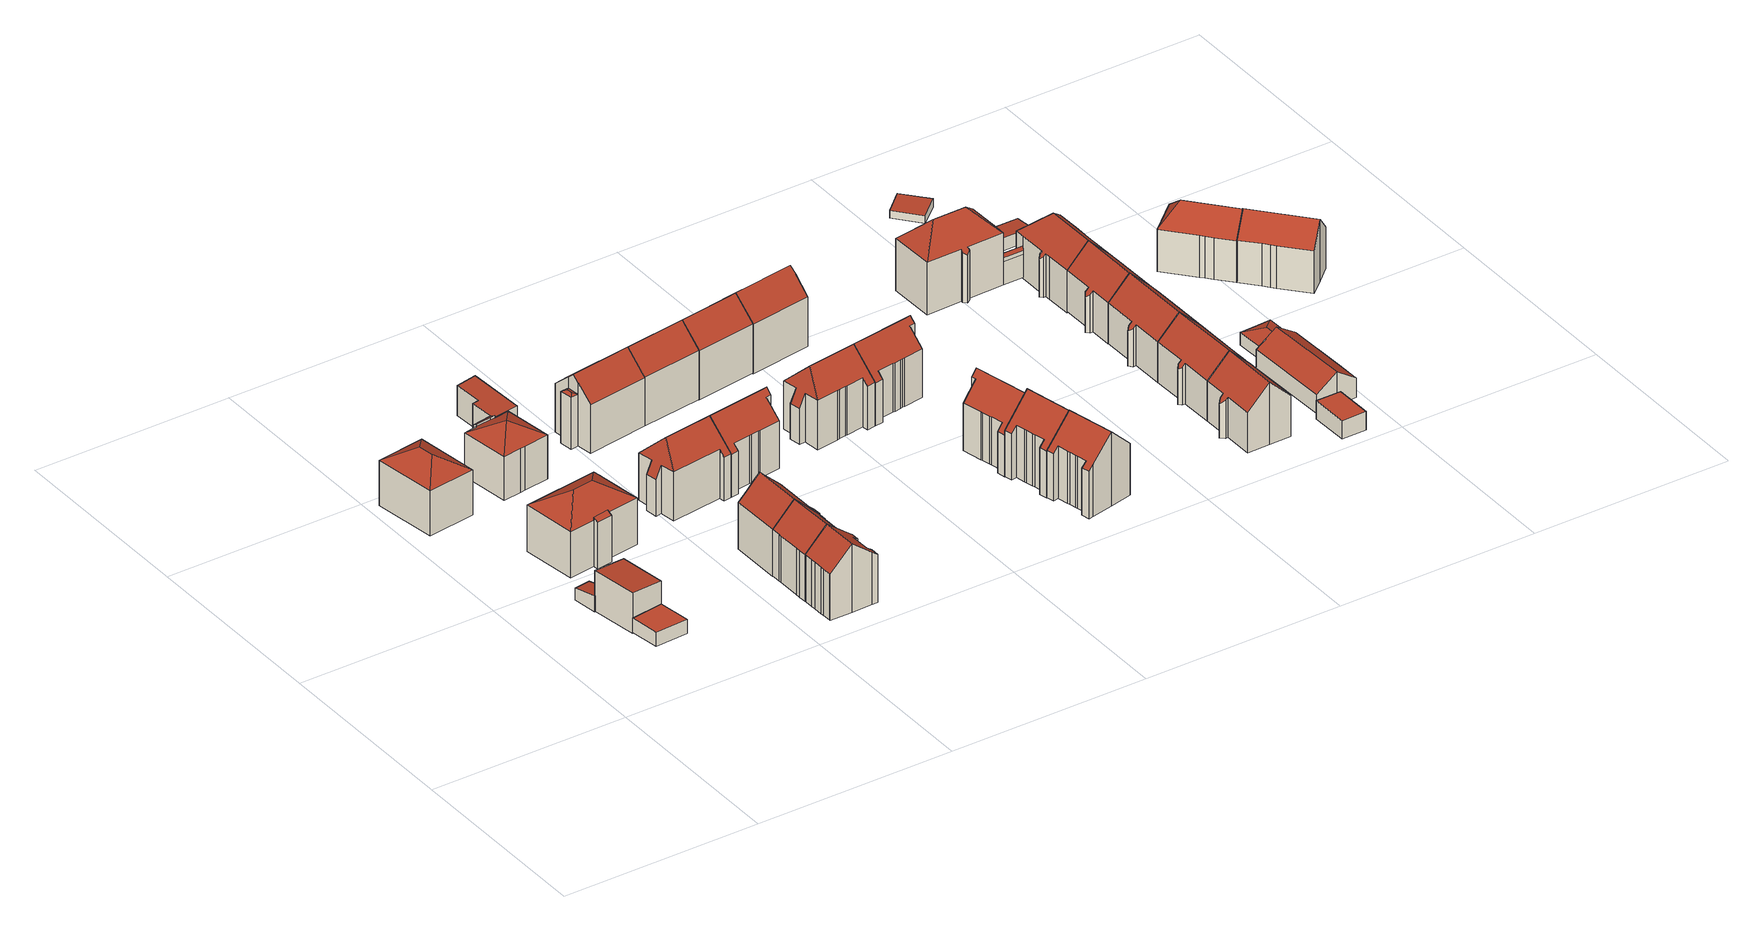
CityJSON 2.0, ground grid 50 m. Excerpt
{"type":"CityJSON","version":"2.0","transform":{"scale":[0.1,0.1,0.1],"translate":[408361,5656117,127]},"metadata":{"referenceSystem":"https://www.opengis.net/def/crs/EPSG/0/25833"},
"CityObjects":{
"building1":{"type":"Building","attributes":{"Dachtyp_tdc":"tdcPolyFlatRoof","Gemeindeschluessel":14612000,"Dachneigung":0,"QualitaetDacherkennung":67,"Geometrietyp2DReferenz":"3000","measuredHeight":3.56,"function":"31001_9998","roofType":"1000"},"geometry":[{"type":"Solid","lod":"2","boundaries":[[[[0,1,2,3]],[[1,4,5,2]],[[4,6,7,5]],[[6,0,3,7]],[[6,4,1,0]],[[3,2,5,7]]]],"semantics":{"surfaces":[{"type":"WallSurface"},{"type":"RoofSurface"},{"type":"GroundSurface"}],"values":[[0,0,0,0,1,2]]}}]},
"building2":{"type":"Building","attributes":{"Dachtyp_tdc":"tdcPolyFlatRoof","Gemeindeschluessel":14612000,"Dachneigung":9.92,"QualitaetDacherkennung":78,"Geometrietyp2DReferenz":"3000","measuredHeight":4.04,"function":"31001_9998","roofType":"2100"},"geometry":[{"type":"Solid","lod":"2","boundaries":[[[[8,9,10,11]],[[9,12,13,10]],[[12,14,15,13]],[[14,8,11,15]],[[14,12,9,8]],[[11,10,13,15]]]],"semantics":{"surfaces":[{"type":"WallSurface"},{"type":"RoofSurface"},{"type":"GroundSurface"}],"values":[[0,0,0,0,1,2]]}}]},
"building3":{"type":"Building","attributes":{"Dachtyp_tdc":"tdcPolyFlatRoof","Gemeindeschluessel":14612000,"Dachneigung":4.63,"QualitaetDacherkennung":81,"Geometrietyp2DReferenz":"3000","measuredHeight":10.3,"function":"31001_9998","roofType":"2100"},"geometry":[{"type":"Solid","lod":"2","boundaries":[[[[16,17,18,19]],[[17,20,21,18]],[[20,22,23,21]],[[22,24,25,23]],[[24,16,19,25]],[[24,22,20,17,16]],[[19,18,21,23,25]]]],"semantics":{"surfaces":[{"type":"WallSurface"},{"type":"RoofSurface"},{"type":"GroundSurface"}],"values":[[0,0,0,0,0,1,2]]}}]},
"building4":{"type":"Building","attributes":{"Dachtyp_tdc":"tdcFreeFormRoof","Gemeindeschluessel":14612000,"Dachneigung":31.01,"QualitaetDacherkennung":57,"Geometrietyp2DReferenz":"3000","measuredHeight":15.25,"function":"31001_9998","roofType":"5000"},"geometry":[{"type":"Solid","lod":"2","boundaries":[[[[26,27,28,29]],[[27,30,31,28]],[[30,32,33,31]],[[32,26,29,33]],[[34,32,30]],[[35,34,30,27]],[[35,27,26]],[[34,35,26,32]],[[29,28,31,33]]]],"semantics":{"surfaces":[{"type":"WallSurface"},{"type":"RoofSurface"},{"type":"GroundSurface"}],"values":[[0,0,0,0,1,1,1,1,2]]}}]},
"building5":{"type":"Building","attributes":{"Gemeindeschluessel":14612000,"Geometrietyp2DReferenz":"3000","function":"31001_9998","roofType":"9999"},"children":["building5-1","building5-2"]},
"building5-1":{"type":"BuildingPart","attributes":{"Dachtyp_tdc":"tdcHipRoof","Dachneigung":30.82,"QualitaetDacherkennung":87,"Geometrietyp2DReferenz":"3000","measuredHeight":15.9,"roofType":"3200"},"parents":["building5"],"geometry":[{"type":"MultiSurface","lod":"2","boundaries":[[[36,37,38,39]],[[37,40,41,38]],[[40,42,43,41]],[[42,44,45,43]],[[44,46,47,45]],[[46,48,49,47]],[[48,50,51,49]],[[50,52,53,51]],[[48,46,44,42,54]],[[40,37,55]],[[42,40,55,54]],[[37,36,52,50,48,54,55]],[[39,38,41,43,45,47,49,51,53]]],"semantics":{"surfaces":[{"type":"WallSurface"},{"type":"RoofSurface"},{"type":"GroundSurface"}],"values":[0,0,0,0,0,0,0,0,1,1,1,1,2]}}]},
"building5-2":{"type":"BuildingPart","attributes":{"Dachtyp_tdc":"tdcPolyFlatRoof","Dachneigung":28.96,"QualitaetDacherkennung":42,"Geometrietyp2DReferenz":"3000","measuredHeight":12.49,"roofType":"2100"},"parents":["building5"],"geometry":[{"type":"MultiSurface","lod":"2","boundaries":[[[56,57,58,53,52]],[[57,59,60,58]],[[59,61,39,60]],[[61,36,39]],[[61,59,57,56]],[[53,58,60,39]]],"semantics":{"surfaces":[{"type":"WallSurface"},{"type":"RoofSurface"},{"type":"GroundSurface"}],"values":[0,0,0,0,1,2]}}]},
"building6":{"type":"Building","attributes":{"Gemeindeschluessel":14612000,"Geometrietyp2DReferenz":"3000","function":"31001_9998","roofType":"9999"},"children":["building6-1","building6-2"]},
"building6-1":{"type":"BuildingPart","attributes":{"Dachtyp_tdc":"tdcTentRoof","Dachneigung":28.03,"QualitaetDacherkennung":79,"Geometrietyp2DReferenz":"3000","measuredHeight":14.53,"roofType":"3500"},"parents":["building6"],"geometry":[{"type":"MultiSurface","lod":"2","boundaries":[[[62,63,64,65]],[[63,66,67,64]],[[66,68,69,67]],[[68,70,71,69]],[[70,72,73,71]],[[72,74,75,73]],[[74,76,77,75]],[[66,63,78]],[[72,70,68,66,78]],[[74,72,78]],[[63,62,76,74,78]],[[65,64,67,69,71,73,75,77]]],"semantics":{"surfaces":[{"type":"WallSurface"},{"type":"RoofSurface"},{"type":"GroundSurface"}],"values":[0,0,0,0,0,0,0,1,1,1,1,2]}}]},
"building6-2":{"type":"BuildingPart","attributes":{"Dachtyp_tdc":"tdcPolyFlatRoof","Dachneigung":31.84,"QualitaetDacherkennung":31,"Geometrietyp2DReferenz":"3000","measuredHeight":11.85,"roofType":"2100"},"parents":["building6"],"geometry":[{"type":"MultiSurface","lod":"2","boundaries":[[[79,77,76]],[[79,80,81,77]],[[80,82,83,81]],[[82,84,62,65,83]],[[84,82,80,79]],[[77,81,83,65]]],"semantics":{"surfaces":[{"type":"WallSurface"},{"type":"RoofSurface"},{"type":"GroundSurface"}],"values":[0,0,0,0,1,2]}}]},
"building7":{"type":"Building","attributes":{"Dachtyp_tdc":"tdcGableRoof","Gemeindeschluessel":14612000,"Dachneigung":44.47,"QualitaetDacherkennung":82,"Geometrietyp2DReferenz":"3000","measuredHeight":17.38,"function":"31001_9998","roofType":"3100"},"geometry":[{"type":"Solid","lod":"2","boundaries":[[[[85,86,87,88]],[[86,89,90,87]],[[89,91,92,90]],[[91,93,94,92]],[[93,95,96,94]],[[95,97,98,96]],[[97,99,100,98]],[[99,101,102,100]],[[101,103,104,102]],[[103,105,106,104]],[[105,107,108,106]],[[107,109,110,108]],[[109,111,112,110]],[[111,113,114,112]],[[113,115,116,114]],[[115,117,118,116]],[[117,119,120,118]],[[119,85,88,120]],[[115,113,111,109,107,105,103,101,99,97]],[[97,95,93,91,89,86,85,119,117,115]],[[88,87,90,92,94,96,98,100,102,104,106,108,110,112,114,116,118,120]]]],"semantics":{"surfaces":[{"type":"WallSurface"},{"type":"RoofSurface"},{"type":"GroundSurface"}],"values":[[0,0,0,0,0,0,0,0,0,0,0,0,0,0,0,0,0,0,1,1,2]]}}]},
"building8":{"type":"Building","attributes":{"Dachtyp_tdc":"tdcGableRoof","Gemeindeschluessel":14612000,"Dachneigung":44.79,"QualitaetDacherkennung":72,"Geometrietyp2DReferenz":"3000","measuredHeight":17.43,"function":"31001_9998","roofType":"3100"},"geometry":[{"type":"Solid","lod":"2","boundaries":[[[[121,122,123,124]],[[122,125,126,123]],[[125,127,128,126]],[[127,129,130,128]],[[129,131,132,130]],[[131,133,134,132]],[[133,135,136,134]],[[135,137,138,136]],[[137,139,140,138]],[[139,141,142,140]],[[141,143,144,142]],[[143,145,146,144]],[[145,115,147,146]],[[115,148,149,147]],[[148,150,151,149]],[[150,121,124,151]],[[115,145,143,141,139,137,135,133,131,129]],[[129,127,125,122,121,150,148,115]],[[124,123,126,128,130,132,134,136,138,140,142,144,146,147,149,151]]]],"semantics":{"surfaces":[{"type":"WallSurface"},{"type":"RoofSurface"},{"type":"GroundSurface"}],"values":[[0,0,0,0,0,0,0,0,0,0,0,0,0,0,0,0,1,1,2]]}}]},
"building9":{"type":"Building","attributes":{"Dachtyp_tdc":"tdcPolyFlatRoof","Gemeindeschluessel":14612000,"Dachneigung":3.29,"QualitaetDacherkennung":79,"Geometrietyp2DReferenz":"3000","measuredHeight":7.89,"function":"31001_9998","roofType":"2100"},"geometry":[{"type":"Solid","lod":"2","boundaries":[[[[152,153,154,155]],[[153,156,157,154]],[[156,158,159,157]],[[158,160,161,159]],[[160,162,163,161]],[[162,152,155,163]],[[162,160,158,156,153,152]],[[155,154,157,159,161,163]]]],"semantics":{"surfaces":[{"type":"WallSurface"},{"type":"RoofSurface"},{"type":"GroundSurface"}],"values":[[0,0,0,0,0,0,1,2]]}}]},
"building10":{"type":"Building","attributes":{"Dachtyp_tdc":"tdcGableRoof","Gemeindeschluessel":14612000,"Dachneigung":44.78,"QualitaetDacherkennung":73,"Geometrietyp2DReferenz":"3000","measuredHeight":17.5,"function":"31001_9998","roofType":"3100"},"geometry":[{"type":"Solid","lod":"2","boundaries":[[[[164,165,166,167]],[[165,168,169,166]],[[168,170,171,169]],[[170,172,173,171]],[[172,174,175,173]],[[174,176,177,175]],[[176,178,179,177]],[[178,180,181,179]],[[180,182,183,181]],[[182,127,184,183]],[[127,185,186,184]],[[185,164,167,186]],[[182,180,178,176,174,172,170,168]],[[168,165,164,185,127,182]],[[167,166,169,171,173,175,177,179,181,183,184,186]]]],"semantics":{"surfaces":[{"type":"WallSurface"},{"type":"RoofSurface"},{"type":"GroundSurface"}],"values":[[0,0,0,0,0,0,0,0,0,0,0,0,1,1,2]]}}]},
"building11":{"type":"Building","attributes":{"Dachtyp_tdc":"tdcHipAndGableRoof","Gemeindeschluessel":14612000,"Dachneigung":44.3,"QualitaetDacherkennung":61,"Geometrietyp2DReferenz":"3000","measuredHeight":17.48,"function":"31001_9998","roofType":"5000"},"geometry":[{"type":"Solid","lod":"2","boundaries":[[[[187,188,189,190]],[[188,191,192,189]],[[191,193,194,192]],[[193,195,196,194]],[[195,197,198,196]],[[197,199,200,198]],[[199,201,202,200]],[[201,203,204,202]],[[203,205,206,204]],[[205,207,208,206]],[[207,209,210,208]],[[209,187,190,210]],[[205,203,201,199,197,195,211]],[[195,193,191,188,187,209,211]],[[209,207,205,211]],[[190,189,192,194,196,198,200,202,204,206,208,210]]]],"semantics":{"surfaces":[{"type":"WallSurface"},{"type":"RoofSurface"},{"type":"GroundSurface"}],"values":[[0,0,0,0,0,0,0,0,0,0,0,0,1,1,1,2]]}}]},
"building12":{"type":"Building","attributes":{"Gemeindeschluessel":14612000,"Geometrietyp2DReferenz":"3000","function":"31001_9998","roofType":"9999"},"children":["building12-1","building12-2"]},
"building12-1":{"type":"BuildingPart","attributes":{"Dachtyp_tdc":"tdcGableRoof","Dachneigung":42.18,"QualitaetDacherkennung":59,"Geometrietyp2DReferenz":"3000","measuredHeight":17.57,"roofType":"3100"},"parents":["building12"],"geometry":[{"type":"MultiSurface","lod":"2","boundaries":[[[212,213,214,215]],[[213,216,217,214]],[[216,218,219,217]],[[218,220,221,219]],[[220,222,223,221]],[[222,224,225,223]],[[224,226,227,225]],[[226,228,229,227]],[[228,230,231,229]],[[230,232,233,231]],[[232,234,235,233]],[[234,236,237,235]],[[236,238,237]],[[239,240,241]],[[239,212,215,240]],[[242,236,234,232,230]],[[230,228,226,224,222,220,218,216,213,212,239,242]],[[215,214,217,219,221,223,225,227,229,231,233,235,237,243,240]]],"semantics":{"surfaces":[{"type":"WallSurface"},{"type":"RoofSurface"},{"type":"GroundSurface"}],"values":[0,0,0,0,0,0,0,0,0,0,0,0,0,0,0,1,1,2]}}]},
"building12-2":{"type":"BuildingPart","attributes":{"Dachtyp_tdc":"tdcFreeFormRoof","Dachneigung":25.71,"QualitaetDacherkennung":13,"Geometrietyp2DReferenz":"3000","measuredHeight":13.63,"roofType":"5000"},"parents":["building12"],"geometry":[{"type":"MultiSurface","lod":"2","boundaries":[[[238,244,245,237]],[[244,246,247,245]],[[246,241,240,247]],[[248,241,246]],[[249,248,246,244]],[[249,244,238]],[[248,249,238,250,241]],[[245,247,240,243,237]]],"semantics":{"surfaces":[{"type":"WallSurface"},{"type":"RoofSurface"},{"type":"GroundSurface"}],"values":[0,0,0,1,1,1,1,2]}}]},
"building13":{"type":"Building","attributes":{"Dachtyp_tdc":"tdcGableRoof","Gemeindeschluessel":14612000,"Dachneigung":43.95,"QualitaetDacherkennung":57,"Geometrietyp2DReferenz":"3000","measuredHeight":17.52,"function":"31001_9998","roofType":"3100"},"geometry":[{"type":"Solid","lod":"2","boundaries":[[[[251,252,253,254]],[[252,255,256,253]],[[255,257,258,256]],[[257,259,260,258]],[[259,261,262,260]],[[261,263,264,262]],[[263,265,189,264]],[[265,266,190,189]],[[266,209,210,190]],[[209,267,208,210]],[[267,268,269,208]],[[268,270,271,269]],[[270,272,273,271]],[[272,274,275,273]],[[274,276,277,275]],[[276,278,279,277]],[[278,251,254,279]],[[274,272,270,268,267,209]],[[209,266,265,263,261,259,257,255,252,251,278,276,274]],[[254,253,256,258,260,262,264,189,190,210,208,269,271,273,275,277,279]]]],"semantics":{"surfaces":[{"type":"WallSurface"},{"type":"RoofSurface"},{"type":"GroundSurface"}],"values":[[0,0,0,0,0,0,0,0,0,0,0,0,0,0,0,0,0,1,1,2]]}}]},
"building14":{"type":"Building","attributes":{"Dachtyp_tdc":"tdcGableRoof","Gemeindeschluessel":14612000,"Dachneigung":42.68,"QualitaetDacherkennung":64,"Geometrietyp2DReferenz":"3000","measuredHeight":17.63,"function":"31001_9998","roofType":"3100"},"geometry":[{"type":"Solid","lod":"2","boundaries":[[[[280,281,282,283]],[[281,284,285,282]],[[284,286,287,285]],[[286,288,289,287]],[[288,290,291,289]],[[290,292,293,291]],[[292,294,295,293]],[[294,296,297,295]],[[296,298,299,297]],[[298,300,301,299]],[[300,302,303,301]],[[302,304,305,303]],[[304,306,307,305]],[[306,308,309,307]],[[308,310,233,309]],[[310,230,231,233]],[[230,311,229,231]],[[311,226,227,229]],[[226,280,283,227]],[[230,310,308,306]],[[306,304,302,300,298,296,294,292,290,288,286,284,281,280,226,311,230]],[[283,282,285,287,289,291,293,295,297,299,301,303,305,307,309,233,231,229,227]]]],"semantics":{"surfaces":[{"type":"WallSurface"},{"type":"RoofSurface"},{"type":"GroundSurface"}],"values":[[0,0,0,0,0,0,0,0,0,0,0,0,0,0,0,0,0,0,0,1,1,2]]}}]},
"building15":{"type":"Building","attributes":{"Dachtyp_tdc":"tdcGableRoof","Gemeindeschluessel":14612000,"Dachneigung":42.72,"QualitaetDacherkennung":63,"Geometrietyp2DReferenz":"3000","measuredHeight":17.78,"function":"31001_9998","roofType":"3100"},"geometry":[{"type":"Solid","lod":"2","boundaries":[[[[312,313,314,315]],[[313,316,317,314]],[[316,318,319,317]],[[318,320,321,319]],[[320,322,323,321]],[[322,324,325,323]],[[324,326,327,325]],[[326,328,329,327]],[[328,330,331,329]],[[330,332,333,331]],[[332,334,335,333]],[[334,336,337,335]],[[336,338,339,337]],[[338,340,341,339]],[[340,342,343,341]],[[342,344,345,343]],[[344,306,346,345]],[[306,304,347,346]],[[304,348,349,347]],[[348,312,315,349]],[[306,344,342,340]],[[340,338,336,334,332,330,328,326,324,322,320,318,316,313,312,348,304,306]],[[315,314,317,319,321,323,325,327,329,331,333,335,337,339,341,343,345,346,347,349]]]],"semantics":{"surfaces":[{"type":"WallSurface"},{"type":"RoofSurface"},{"type":"GroundSurface"}],"values":[[0,0,0,0,0,0,0,0,0,0,0,0,0,0,0,0,0,0,0,0,1,1,2]]}}]},
"building16":{"type":"Building","attributes":{"Dachtyp_tdc":"tdcHipAndGableRoof","Gemeindeschluessel":14612000,"Dachneigung":44.08,"QualitaetDacherkennung":52,"Geometrietyp2DReferenz":"3000","measuredHeight":17.57,"function":"31001_9998","roofType":"5000"},"geometry":[{"type":"Solid","lod":"2","boundaries":[[[[350,351,352,353]],[[351,354,355,352]],[[354,356,357,355]],[[356,358,359,357]],[[358,360,361,359]],[[360,362,363,361]],[[362,364,365,363]],[[364,366,367,365]],[[366,368,369,367]],[[368,370,371,369]],[[370,372,373,371]],[[372,374,375,373]],[[374,376,377,375]],[[376,378,379,377]],[[378,380,381,379]],[[380,350,353,381]],[[376,374,372,370,368,366,382]],[[366,364,362,360,358,356,354,351,350,380,382]],[[380,378,376,382]],[[353,352,355,357,359,361,363,365,367,369,371,373,375,377,379,381]]]],"semantics":{"surfaces":[{"type":"WallSurface"},{"type":"RoofSurface"},{"type":"GroundSurface"}],"values":[[0,0,0,0,0,0,0,0,0,0,0,0,0,0,0,0,1,1,1,2]]}}]},
"building17":{"type":"Building","attributes":{"Dachtyp_tdc":"tdcGableRoof","Gemeindeschluessel":14612000,"Dachneigung":44.27,"QualitaetDacherkennung":77,"Geometrietyp2DReferenz":"3000","measuredHeight":18.79,"function":"31001_9998","roofType":"3100"},"geometry":[{"type":"Solid","lod":"2","boundaries":[[[[383,384,385,386]],[[384,387,388,385]],[[387,389,390,388]],[[389,391,392,390]],[[391,393,394,392]],[[393,395,396,394]],[[395,397,398,396]],[[397,399,400,398]],[[399,401,402,400]],[[401,403,404,402]],[[403,405,406,404]],[[405,407,408,406]],[[407,409,410,408]],[[409,411,412,410]],[[411,413,414,412]],[[413,415,416,414]],[[415,417,418,416]],[[417,419,420,418]],[[419,421,422,420]],[[421,423,424,422]],[[423,425,426,424]],[[425,427,428,426]],[[427,383,386,428]],[[423,421,419,417,415,413,411,409,407,405,403]],[[403,401,399,397,395,393,391,389,387,384,383,427,425,423]],[[386,385,388,390,392,394,396,398,400,402,404,406,408,410,412,414,416,418,420,422,424,426,428]]]],"semantics":{"surfaces":[{"type":"WallSurface"},{"type":"RoofSurface"},{"type":"GroundSurface"}],"values":[[0,0,0,0,0,0,0,0,0,0,0,0,0,0,0,0,0,0,0,0,0,0,0,1,1,2]]}}]},
"building18":{"type":"Building","attributes":{"Gemeindeschluessel":14612000,"Dachtyp_tdc":"tdcGableRoof","Dachneigung":45.55,"QualitaetDacherkennung":72,"Geometrietyp2DReferenz":"3000","measuredHeight":18.92,"function":"31001_9998","roofType":"3100"},"geometry":[{"type":"Solid","lod":"2","boundaries":[[[[429,430,431,432]],[[430,433,434,431]],[[433,435,436,434]],[[435,437,438,436]],[[437,439,440,438]],[[439,441,442,440]],[[441,443,444,442]],[[443,445,446,444]],[[445,447,448,446]],[[447,449,450,448]],[[449,451,452,450]],[[451,453,454,452]],[[453,455,456,454]],[[455,457,458,456]],[[457,459,460,458]],[[459,461,462,460]],[[461,463,464,462]],[[463,465,466,464]],[[465,467,468,466]],[[467,469,470,468]],[[469,429,432,470]],[[465,463,461,459,457,455,453,451,449]],[[449,447,445,443,441,439,437,435,433,430,429,469,467,465]],[[432,431,434,436,438,440,442,444,446,448,450,452,454,456,458,460,462,464,466,468,470]]]],"semantics":{"surfaces":[{"type":"WallSurface"},{"type":"RoofSurface"},{"type":"GroundSurface"}],"values":[[0,0,0,0,0,0,0,0,0,0,0,0,0,0,0,0,0,0,0,0,0,1,1,2]]}}]},
"building19":{"type":"Building","attributes":{"Dachtyp_tdc":"tdcGableRoof","Gemeindeschluessel":14612000,"Dachneigung":44.2,"QualitaetDacherkennung":56,"Geometrietyp2DReferenz":"3000","measuredHeight":17.62,"function":"31001_9998","roofType":"3100"},"geometry":[{"type":"Solid","lod":"2","boundaries":[[[[471,472,473,474]],[[472,475,476,473]],[[475,477,478,476]],[[477,479,480,478]],[[479,481,482,480]],[[481,483,484,482]],[[483,485,486,484]],[[485,487,352,486]],[[487,488,353,352]],[[488,489,490,353]],[[489,378,379,490]],[[378,491,492,379]],[[491,493,494,492]],[[493,495,496,494]],[[495,497,498,496]],[[497,499,500,498]],[[499,501,502,500]],[[501,471,474,502]],[[497,495,493,491,378,489]],[[489,488,487,485,483,481,479,477,475,472,471,501,499,497]],[[474,473,476,478,480,482,484,486,352,353,490,379,492,494,496,498,500,502]]]],"semantics":{"surfaces":[{"type":"WallSurface"},{"type":"RoofSurface"},{"type":"GroundSurface"}],"values":[[0,0,0,0,0,0,0,0,0,0,0,0,0,0,0,0,0,0,1,1,2]]}}]},
"building20":{"type":"Building","attributes":{"Dachtyp_tdc":"tdcGableRoof","Gemeindeschluessel":14612000,"Dachneigung":47.56,"QualitaetDacherkennung":65,"Geometrietyp2DReferenz":"3000","measuredHeight":18.05,"function":"31001_9998","roofType":"3100"},"geometry":[{"type":"Solid","lod":"2","boundaries":[[[[503,504,505,506]],[[504,507,508,505]],[[507,509,510,508]],[[509,511,512,510]],[[511,513,514,512]],[[513,515,516,514]],[[515,517,518,516]],[[517,519,520,518]],[[519,521,522,520]],[[521,523,524,522]],[[523,525,526,524]],[[525,527,528,526]],[[527,529,530,528]],[[529,531,532,530]],[[531,533,534,532]],[[533,535,536,534]],[[535,537,538,536]],[[537,539,540,538]],[[539,541,542,540]],[[541,503,506,542]],[[537,535,533,531,529,527,525,523,521]],[[521,519,517,515,513,511,509,507,504,503,541,539,537]],[[506,505,508,510,512,514,516,518,520,522,524,526,528,530,532,534,536,538,540,542]]]],"semantics":{"surfaces":[{"type":"WallSurface"},{"type":"RoofSurface"},{"type":"GroundSurface"}],"values":[[0,0,0,0,0,0,0,0,0,0,0,0,0,0,0,0,0,0,0,0,1,1,2]]}}]},
"building21":{"type":"Building","attributes":{"Gemeindeschluessel":14612000,"Geometrietyp2DReferenz":"3000","function":"31001_9998","roofType":"9999"},"children":["building21-1","building21-2"]},
"building21-1":{"type":"BuildingPart","attributes":{"Dachtyp_tdc":"tdcGableRoof","Dachneigung":41.73,"QualitaetDacherkennung":60,"Geometrietyp2DReferenz":"3000","measuredHeight":17.96,"roofType":"3100"},"parents":["building21"],"geometry":[{"type":"MultiSurface","lod":"2","boundaries":[[[543,544,545,546]],[[544,547,548,545]],[[549,550,551,552]],[[550,553,554,551]],[[553,555,556,554]],[[555,557,558,556]],[[557,559,560,558]],[[559,561,562,560]],[[561,563,564,562]],[[563,565,566,564]],[[565,567,566]],[[568,569,570]],[[547,549,552,548]],[[568,571,572,569]],[[571,573,574,572]],[[573,340,575,574]],[[340,576,577,575]],[[576,578,579,577]],[[578,543,546,579]],[[340,573,571,568,580]],[[580,565,563,561,559,557,555,553,550,549,547,544,543,578,576,340]],[[546,545,548,552,551,554,556,558,560,562,564,566,581,569,572,574,575,577,579]]],"semantics":{"surfaces":[{"type":"WallSurface"},{"type":"RoofSurface"},{"type":"GroundSurface"}],"values":[0,0,0,0,0,0,0,0,0,0,0,0,0,0,0,0,0,0,0,1,1,2]}}]},
"building21-2":{"type":"BuildingPart","attributes":{"Dachtyp_tdc":"tdcPolyFlatRoof","Dachneigung":57.5,"QualitaetDacherkennung":22,"Geometrietyp2DReferenz":"3000","measuredHeight":14.22,"roofType":"2100"},"parents":["building21"],"geometry":[{"type":"MultiSurface","lod":"2","boundaries":[[[582,570,569,583]],[[567,584,585,566]],[[584,582,583,585]],[[584,567,586,570,582]],[[583,569,581,566,585]]],"semantics":{"surfaces":[{"type":"WallSurface"},{"type":"RoofSurface"},{"type":"GroundSurface"}],"values":[0,0,0,1,2]}}]},
"building22":{"type":"Building","attributes":{"Dachtyp_tdc":"tdcGableRoof","Gemeindeschluessel":14612000,"Dachneigung":44.66,"QualitaetDacherkennung":95,"Geometrietyp2DReferenz":"3000","measuredHeight":15.82,"function":"31001_9998","roofType":"3100"},"geometry":[{"type":"Solid","lod":"2","boundaries":[[[[587,588,589,590]],[[588,591,592,589]],[[591,593,594,592]],[[593,595,596,594]],[[595,597,598,596]],[[597,599,600,598]],[[599,601,602,600]],[[601,603,604,602]],[[603,605,606,604]],[[605,607,608,606]],[[607,609,610,608]],[[609,611,612,610]],[[611,613,614,612]],[[613,587,590,614]],[[609,607,605,603,601,599,597]],[[597,595,593,591,588,587,613,611,609]],[[590,589,592,594,596,598,600,602,604,606,608,610,612,614]]]],"semantics":{"surfaces":[{"type":"WallSurface"},{"type":"RoofSurface"},{"type":"GroundSurface"}],"values":[[0,0,0,0,0,0,0,0,0,0,0,0,0,0,1,1,2]]}}]},
"building23":{"type":"Building","attributes":{"Dachtyp_tdc":"tdcGableRoof","Gemeindeschluessel":14612000,"Dachneigung":44.46,"QualitaetDacherkennung":97,"Geometrietyp2DReferenz":"3000","measuredHeight":15.84,"function":"31001_9998","roofType":"3100"},"geometry":[{"type":"Solid","lod":"2","boundaries":[[[[615,616,617,618]],[[616,619,620,617]],[[619,621,622,620]],[[621,623,624,622]],[[623,625,626,624]],[[625,627,628,626]],[[627,629,630,628]],[[629,631,632,630]],[[631,633,634,632]],[[633,635,600,634]],[[635,597,598,600]],[[597,636,596,598]],[[636,637,638,596]],[[637,615,618,638]],[[597,635,633,631,629,627,625]],[[625,623,621,619,616,615,637,636,597]],[[618,617,620,622,624,626,628,630,632,634,600,598,596,638]]]],"semantics":{"surfaces":[{"type":"WallSurface"},{"type":"RoofSurface"},{"type":"GroundSurface"}],"values":[[0,0,0,0,0,0,0,0,0,0,0,0,0,0,1,1,2]]}}]},
"building24":{"type":"Building","attributes":{"Gemeindeschluessel":14612000,"Geometrietyp2DReferenz":"3000","function":"31001_9998","roofType":"9999"},"children":["building24-1","building24-2"]},
"building24-1":{"type":"BuildingPart","attributes":{"Dachtyp_tdc":"tdcHipRoof","Dachneigung":44.94,"QualitaetDacherkennung":80,"Geometrietyp2DReferenz":"3000","measuredHeight":19.05,"roofType":"3200"},"parents":["building24"],"geometry":[{"type":"MultiSurface","lod":"2","boundaries":[[[639,640,641,642]],[[640,643,644,641]],[[643,645,646,644]],[[645,647,648,646]],[[647,649,650,648]],[[649,651,652,650]],[[651,653,654,652]],[[653,655,656,654]],[[655,657,658,656]],[[657,659,660,661,658]],[[662,663,664,665]],[[662,666,667,663]],[[666,639,642,667]],[[662,659,657,668]],[[649,647,669]],[[657,655,653,651,649,669,668]],[[647,645,643,640,639,666,662,668,669]],[[642,641,644,646,648,650,652,654,656,658,661,663,667]]],"semantics":{"surfaces":[{"type":"WallSurface"},{"type":"RoofSurface"},{"type":"GroundSurface"}],"values":[0,0,0,0,0,0,0,0,0,0,0,0,0,1,1,1,1,2]}}]},
"building24-2":{"type":"BuildingPart","attributes":{"Dachtyp_tdc":"tdcGableRoof","Dachneigung":41.65,"QualitaetDacherkennung":18,"Geometrietyp2DReferenz":"3000","measuredHeight":7.88,"roofType":"3100"},"parents":["building24"],"geometry":[{"type":"MultiSurface","lod":"2","boundaries":[[[670,671,672,673]],[[671,664,663,672]],[[660,670,673,661]],[[670,660,674,675]],[[665,676,675,674]],[[671,676,665,664]],[[670,675,676,671]],[[673,672,663,661]]],"semantics":{"surfaces":[{"type":"WallSurface"},{"type":"RoofSurface"},{"type":"GroundSurface"}],"values":[0,0,0,1,1,0,0,2]}}]},
"building25":{"type":"Building","attributes":{"Dachtyp_tdc":"tdcGableRoof","Gemeindeschluessel":14612000,"Dachneigung":44.74,"QualitaetDacherkennung":97,"Geometrietyp2DReferenz":"3000","measuredHeight":15.96,"function":"31001_9998","roofType":"3100"},"geometry":[{"type":"Solid","lod":"2","boundaries":[[[[677,678,679,680]],[[678,681,682,679]],[[681,683,684,682]],[[683,685,686,684]],[[685,687,688,686]],[[687,689,690,688]],[[689,691,692,690]],[[691,693,694,692]],[[693,695,696,694]],[[695,627,697,696]],[[627,625,698,697]],[[625,623,699,698]],[[623,700,701,699]],[[700,677,680,701]],[[625,627,695,693,691,689,687]],[[687,685,683,681,678,677,700,623,625]],[[680,679,682,684,686,688,690,692,694,696,697,698,699,701]]]],"semantics":{"surfaces":[{"type":"WallSurface"},{"type":"RoofSurface"},{"type":"GroundSurface"}],"values":[[0,0,0,0,0,0,0,0,0,0,0,0,0,0,1,1,2]]}}]},
"building26":{"type":"Building","attributes":{"Dachtyp_tdc":"tdcGableRoof","Gemeindeschluessel":14612000,"Dachneigung":44.82,"QualitaetDacherkennung":96,"Geometrietyp2DReferenz":"3000","measuredHeight":16.06,"function":"31001_9998","roofType":"3100"},"geometry":[{"type":"Solid","lod":"2","boundaries":[[[[702,703,704,705]],[[703,706,707,704]],[[706,685,708,707]],[[685,709,710,708]],[[709,711,712,710]],[[711,713,714,712]],[[713,715,716,714]],[[715,717,718,716]],[[717,719,720,718]],[[719,721,722,720]],[[721,723,724,722]],[[723,725,726,724]],[[725,702,705,726]],[[721,719,717,715,713,711,709,685,706]],[[706,703,702,725,723,721]],[[705,704,707,708,710,712,714,716,718,720,722,724,726]]]],"semantics":{"surfaces":[{"type":"WallSurface"},{"type":"RoofSurface"},{"type":"GroundSurface"}],"values":[[0,0,0,0,0,0,0,0,0,0,0,0,0,1,1,2]]}}]},
"building27":{"type":"Building","attributes":{"Dachtyp_tdc":"tdcPolyFlatRoof","Gemeindeschluessel":14612000,"Dachneigung":0,"QualitaetDacherkennung":89,"Geometrietyp2DReferenz":"3000","measuredHeight":4.71,"function":"31001_9998","roofType":"1000"},"geometry":[{"type":"Solid","lod":"2","boundaries":[[[[727,728,729,730]],[[728,731,732,729]],[[731,733,734,732]],[[733,727,730,734]],[[733,731,728,727]],[[730,729,732,734]]]],"semantics":{"surfaces":[{"type":"WallSurface"},{"type":"RoofSurface"},{"type":"GroundSurface"}],"values":[[0,0,0,0,1,2]]}}]},
"building28":{"type":"Building","attributes":{"Dachtyp_tdc":"tdcHipAndGableRoof","Gemeindeschluessel":14612000,"Dachneigung":44.64,"QualitaetDacherkennung":91,"Geometrietyp2DReferenz":"3000","measuredHeight":16.37,"function":"31001_9998","roofType":"5000"},"geometry":[{"type":"Solid","lod":"2","boundaries":[[[[735,736,737,738]],[[736,739,740,737]],[[739,723,741,740]],[[723,721,742,741]],[[721,719,743,742]],[[719,744,745,743]],[[744,746,747,745]],[[746,748,749,747]],[[748,750,751,749]],[[750,752,753,751]],[[752,754,755,753]],[[754,756,757,755]],[[756,758,759,757]],[[758,760,761,759]],[[760,762,763,761]],[[762,764,765,763]],[[764,735,738,765]],[[760,758,766]],[[758,756,754,752,750,748,746,744,719,721,766]],[[721,723,739,736,735,764,762,760,766]],[[738,737,740,741,742,743,745,747,749,751,753,755,757,759,761,763,765]]]],"semantics":{"surfaces":[{"type":"WallSurface"},{"type":"RoofSurface"},{"type":"GroundSurface"}],"values":[[0,0,0,0,0,0,0,0,0,0,0,0,0,0,0,0,0,1,1,1,2]]}}]},
"building29":{"type":"Building","attributes":{"Dachtyp_tdc":"tdcPolyFlatRoof","Gemeindeschluessel":14612000,"Dachneigung":2.83,"QualitaetDacherkennung":82,"Geometrietyp2DReferenz":"3000","measuredHeight":2.29,"function":"31001_9998","roofType":"2100"},"geometry":[{"type":"Solid","lod":"2","boundaries":[[[[767,768,769,770]],[[768,771,772,769]],[[771,773,774,772]],[[773,767,770,774]],[[773,771,768,767]],[[770,769,772,774]]]],"semantics":{"surfaces":[{"type":"WallSurface"},{"type":"RoofSurface"},{"type":"GroundSurface"}],"values":[[0,0,0,0,1,2]]}}]},
"building30":{"type":"Building","attributes":{"Gemeindeschluessel":14612000,"Geometrietyp2DReferenz":"3000","function":"31001_9998","roofType":"9999"},"children":["building30-1","building30-2"]},
"building30-1":{"type":"BuildingPart","attributes":{"Dachtyp_tdc":"tdcGableRoof","Dachneigung":34.6,"QualitaetDacherkennung":89,"Geometrietyp2DReferenz":"3000","measuredHeight":8.48,"roofType":"3100"},"parents":["building30"],"geometry":[{"type":"MultiSurface","lod":"2","boundaries":[[[775,776,777,778]],[[776,779,780,777]],[[779,781,782,780]],[[781,783,784,782]],[[783,785,786,787,784]],[[788,789,790,791,792,793]],[[789,775,778,790]],[[794,785,783,781,779]],[[779,776,775,789,788,794]],[[778,777,780,782,784,787,795,791,790]]],"semantics":{"surfaces":[{"type":"WallSurface"},{"type":"RoofSurface"},{"type":"GroundSurface"}],"values":[0,0,0,0,0,0,0,1,1,2]}}]},
"building30-2":{"type":"BuildingPart","attributes":{"Dachtyp_tdc":"tdcHipAndGableRoof","Dachneigung":21.37,"QualitaetDacherkennung":84,"Geometrietyp2DReferenz":"3000","measuredHeight":4.87,"roofType":"5000"},"parents":["building30"],"geometry":[{"type":"MultiSurface","lod":"2","boundaries":[[[786,796,797,787]],[[796,798,799,797]],[[798,792,791,799]],[[800,796,801]],[[786,802,803,801,796]],[[800,801,803,793]],[[798,800,793,792]],[[796,800,798]],[[787,797,799,791,795]]],"semantics":{"surfaces":[{"type":"WallSurface"},{"type":"RoofSurface"},{"type":"GroundSurface"}],"values":[0,0,0,1,1,1,0,0,2]}}]},
"building31":{"type":"Building","attributes":{"Dachtyp_tdc":"tdcPolyFlatRoof","Gemeindeschluessel":14612000,"Dachneigung":5.58,"QualitaetDacherkennung":96,"Geometrietyp2DReferenz":"3000","measuredHeight":3.29,"function":"31001_9998","roofType":"2100"},"geometry":[{"type":"Solid","lod":"2","boundaries":[[[[804,805,806,807]],[[805,808,809,806]],[[808,810,811,809]],[[810,804,807,811]],[[810,808,805,804]],[[807,806,809,811]]]],"semantics":{"surfaces":[{"type":"WallSurface"},{"type":"RoofSurface"},{"type":"GroundSurface"}],"values":[[0,0,0,0,1,2]]}}]},
"building32":{"type":"Building","attributes":{"Dachtyp_tdc":"tdcHipAndGableRoof","Gemeindeschluessel":14612000,"Dachneigung":44.84,"QualitaetDacherkennung":71,"Geometrietyp2DReferenz":"3000","measuredHeight":15.64,"function":"31001_9998","roofType":"5000"},"geometry":[{"type":"Solid","lod":"2","boundaries":[[[[812,813,814,815]],[[813,816,817,814]],[[816,818,819,817]],[[818,820,821,819]],[[820,822,823,821]],[[822,824,825,823]],[[824,826,827,825]],[[826,828,829,827]],[[828,830,831,829]],[[830,832,833,831]],[[832,834,835,833]],[[834,812,815,835]],[[830,828,836]],[[828,826,824,822,820,818,836]],[[818,816,813,812,834,832,830,836]],[[815,814,817,819,821,823,825,827,829,831,833,835]]]],"semantics":{"surfaces":[{"type":"WallSurface"},{"type":"RoofSurface"},{"type":"GroundSurface"}],"values":[[0,0,0,0,0,0,0,0,0,0,0,0,1,1,1,2]]}}]},
"building33":{"type":"Building","attributes":{"Dachtyp_tdc":"tdcGableRoof","Gemeindeschluessel":14612000,"Dachneigung":45.22,"QualitaetDacherkennung":72,"Geometrietyp2DReferenz":"3000","measuredHeight":15.66,"function":"31001_9998","roofType":"3100"},"geometry":[{"type":"Solid","lod":"2","boundaries":[[[[837,838,839,840]],[[838,841,842,839]],[[841,843,844,842]],[[843,845,846,844]],[[845,847,848,846]],[[847,849,850,848]],[[849,851,852,850]],[[851,853,854,852]],[[853,855,821,854]],[[855,856,819,821]],[[856,857,817,819]],[[857,858,859,817]],[[858,837,840,859]],[[856,855,853,851,849,847,845]],[[845,843,841,838,837,858,857,856]],[[840,839,842,844,846,848,850,852,854,821,819,817,859]]]],"semantics":{"surfaces":[{"type":"WallSurface"},{"type":"RoofSurface"},{"type":"GroundSurface"}],"values":[[0,0,0,0,0,0,0,0,0,0,0,0,0,1,1,2]]}}]}
},
"vertices":[
[262,151,80],[179,146,80],[179,146,44],[262,151,44],[168,220,80],[168,220,44],[250,232,80],[250,232,44],
[151,337,80],[142,399,69],[142,399,39],[151,337,39],[182,405,69],[182,405,39],[191,343,80],[191,343,39],
[168,220,144],[151,337,144],[151,337,41],[168,220,41],[191,343,141],[191,343,41],[233,349,138],[233,349,41],[250,232,138],[250,232,41],
[7,942,150],[128,959,150],[128,959,35],[7,942,35],[151,799,150],[151,799,35],[30,782,150],[30,782,35],[82,851,187],[76,890,187],
[251,488,153],[185,479,153],[185,479,36],[251,488,36],[166,616,154],[166,616,36],[356,642,154],[356,642,36],[359,626,154],[359,626,36],[360,613,154],[360,613,36],[375,506,154],[375,506,36],[290,494,154],[290,494,36],[291,494,154],[291,494,36],[299,565,195],[245,557,195],
[291,494,161],[292,481,154],[292,481,36],[252,475,154],[252,475,36],[251,488,161],
[306,944,146],[345,950,146],[345,950,34],[306,944,34],[362,826,146],[362,826,34],[298,817,146],[298,817,34],[285,815,146],[285,815,34],[239,809,145],[239,809,34],[221,933,145],[221,933,34],[255,938,146],[255,938,34],[293,880,179],
[255,938,152],[254,949,145],[254,949,34],[304,957,145],[304,957,34],[306,944,152],
[666,99,164],[652,99,174],[652,99,41],[666,99,41],[653,47,174],[653,47,41],[667,47,164],[667,47,41],[667,25,164],[667,25,41],[653,25,174],[653,25,41],[601,24,215],[601,24,41],[544,24,159],[544,24,41],[544,27,159],[544,27,41],[544,48,159],[544,48,41],[543,56,159],[543,56,41],[543,80,159],[543,80,41],[543,92,159],[543,92,41],[543,113,159],[543,113,41],[543,118,159],[543,118,41],[600,119,215],[600,119,41],[652,120,174],[652,120,41],[666,120,164],[666,120,41],
[542,150,158],[542,206,158],[542,206,40],[542,150,40],[542,214,158],[542,214,40],[541,238,158],[541,238,40],[598,239,215],[598,239,40],[651,240,163],[651,240,40],[664,240,150],[664,240,40],[664,220,149],[664,220,40],[651,220,163],[651,220,40],[652,141,163],[652,141,40],[665,141,150],[665,141,40],[666,120,149],[666,120,40],[652,120,163],[652,120,40],[600,119,40],[543,118,158],[543,118,40],[542,136,158],[542,136,40],
[403,1001,110],[338,997,106],[338,997,31],[403,1001,31],[334,1068,106],[334,1068,31],[349,1069,107],[349,1069,31],[345,1142,107],[345,1142,31],[395,1149,110],[395,1149,31],
[563,366,182],[582,367,200],[582,367,39],[563,366,39],[596,367,214],[596,367,39],[608,367,203],[608,367,39],[649,367,164],[649,367,39],[650,262,164],[650,262,39],[664,262,152],[664,262,39],[664,240,152],[664,240,39],[651,240,164],[651,240,39],[598,239,214],[598,239,39],[541,238,39],[540,366,158],[540,366,39],
[644,563,157],[646,549,143],[646,549,32],[644,563,32],[626,546,143],[626,546,32],[624,560,157],[624,560,32],[494,542,157],[494,542,32],[488,581,155],[488,581,32],[473,579,125],[473,579,32],[469,609,124],[469,609,32],[484,611,154],[484,611,32],[478,652,152],[478,652,32],[629,672,152],[629,672,32],[637,617,207],[637,617,32],[512,600,207],
[481,972,154],[545,981,154],[545,981,30],[481,972,30],[545,986,150],[545,986,30],[571,989,150],[571,989,30],[572,984,155],[572,984,30],[615,990,155],[615,990,30],[612,1007,139],[612,1007,30],[634,1010,139],[634,1010,30],[637,993,155],[637,993,30],[644,937,206],[644,937,30],[652,884,153],[652,884,30],[497,862,153],[497,862,30],[491,900,191],[491,900,30],[491,900,162],[487,932,191],[487,932,30],[487,932,162],[489,915,206],[489,915,30],
[472,898,162],[472,898,30],[467,930,162],[467,930,30],[478,921,166],[480,909,166],[489,915,162],
[794,584,154],[740,576,154],[740,576,32],[794,584,32],[735,576,154],[735,576,32],[716,573,154],[716,573,32],[710,572,154],[710,572,32],[665,566,154],[665,566,32],[667,552,141],[667,552,32],[646,549,141],[644,563,154],[629,672,153],[778,693,153],[778,693,32],[784,654,191],[784,654,32],[797,656,191],[797,656,32],[800,640,207],[800,640,32],[801,626,194],[801,626,32],[788,624,194],[788,624,32],
[654,1012,139],[656,996,154],[656,996,30],[654,1012,30],[700,1002,154],[700,1002,30],[700,1008,149],[700,1008,30],[704,1008,149],[704,1008,30],[719,1011,149],[719,1011,30],[723,1011,149],[723,1011,30],[725,1011,149],[725,1011,30],[726,1006,154],[726,1006,30],[770,1012,154],[770,1012,30],[767,1029,138],[767,1029,30],[788,1032,138],[788,1032,30],[791,1015,154],[791,1015,30],[799,959,206],[799,959,30],[806,905,154],[806,905,30],[652,884,154],[637,993,154],
[810,1035,138],[812,1018,154],[812,1018,28],[810,1035,28],[855,1025,154],[855,1025,28],[854,1029,149],[854,1029,28],[856,1030,149],[856,1030,28],[860,1030,149],[860,1030,28],[874,1032,149],[874,1032,28],[877,1033,149],[877,1033,28],[879,1033,149],[879,1033,28],[880,1028,154],[880,1028,28],[925,1034,154],[925,1034,28],[922,1051,138],[922,1051,28],[942,1054,138],[942,1054,28],[944,1037,154],[944,1037,28],[952,981,206],[952,981,28],[960,927,153],[960,927,28],[806,905,153],[806,905,28],[799,959,28],[791,1015,28],[788,1032,139],[788,1032,28],
[1055,622,155],[1057,608,141],[1057,608,30],[1055,622,30],[1036,605,141],[1036,605,30],[1034,620,155],[1034,620,30],[989,613,155],[989,613,30],[985,613,155],[985,613,30],[968,610,155],[968,610,30],[962,609,155],[962,609,30],[905,601,155],[905,601,30],[900,641,154],[900,641,30],[884,639,121],[884,639,30],[880,668,121],[880,668,30],[896,670,153],[896,670,30],[890,709,152],[890,709,30],[1040,731,152],[1040,731,30],[1048,675,206],[1048,675,30],[923,658,206],
[1219,64,159],[1232,66,171],[1232,66,39],[1219,64,39],[1226,90,171],[1226,90,39],[1225,96,171],[1225,96,39],[1222,112,171],[1222,112,39],[1220,118,171],[1220,118,39],[1214,146,172],[1214,146,39],[1201,143,158],[1201,143,39],[1196,163,158],[1196,163,39],[1210,166,172],[1210,166,39],[1265,179,227],[1265,179,39],[1321,191,170],[1321,191,39],[1326,167,171],[1326,167,39],[1328,160,170],[1328,160,39],[1331,160,168],[1331,160,39],[1332,156,168],[1332,156,39],[1344,102,168],[1344,102,39],[1341,102,170],[1341,102,39],[1343,93,170],[1343,93,39],[1348,71,170],[1348,71,39],[1292,58,227],[1292,58,39],[1236,46,171],[1236,46,39],[1224,43,159],[1224,43,39],
[1192,183,156],[1205,186,170],[1205,186,37],[1192,183,37],[1200,212,170],[1200,212,37],[1198,218,170],[1198,218,37],[1194,236,170],[1194,236,37],[1193,241,170],[1193,241,37],[1188,265,170],[1188,265,37],[1174,262,155],[1174,262,37],[1169,282,155],[1169,282,37],[1183,285,170],[1183,285,37],[1238,298,227],[1238,298,37],[1289,309,175],[1289,309,37],[1294,310,169],[1294,310,37],[1300,286,169],[1300,286,37],[1303,274,169],[1303,274,37],[1314,222,169],[1314,222,37],[1317,210,169],[1317,210,37],[1321,191,169],[1321,191,37],[1264,178,227],[1264,178,37],[1210,166,170],[1210,166,37],[1196,163,156],[1196,163,37],
[1203,644,153],[1152,636,153],[1152,636,30],[1203,644,30],[1147,636,153],[1147,636,30],[1141,635,153],[1141,635,30],[1125,632,153],[1125,632,30],[1120,632,153],[1120,632,30],[1077,626,153],[1077,626,30],[1079,611,139],[1079,611,30],[1057,608,139],[1055,622,153],[1048,676,206],[1048,676,30],[1188,752,152],[1188,752,30],[1194,713,190],[1194,713,30],[1208,715,190],[1208,715,30],[1210,699,206],[1210,699,30],[1212,685,192],[1212,685,30],[1198,683,192],[1198,683,30],
[1165,303,142],[1179,306,158],[1179,306,36],[1165,303,36],[1172,336,158],[1172,336,36],[1171,341,158],[1171,341,36],[1166,361,158],[1166,361,36],[1165,365,158],[1165,365,36],[1154,416,158],[1154,416,36],[1192,425,200],[1192,425,36],[1189,437,200],[1189,437,36],[1203,440,216],[1203,440,36],[1218,443,201],[1218,443,36],[1220,431,201],[1220,431,36],[1237,435,183],[1237,435,36],[1259,440,158],[1259,440,36],[1276,366,158],[1276,366,36],[1280,346,158],[1280,346,36],[1289,309,158],[1289,309,36],[1235,297,216],[1235,297,36],[1183,285,158],[1183,285,36],[1169,282,142],[1169,282,36],
[963,1057,140],[965,1040,156],[965,1040,26],[963,1057,26],[1008,1046,156],[1008,1046,26],[1008,1051,151],[1011,1051,151],[1011,1051,26],[1008,1051,26],[1015,1052,151],[1015,1052,26],[1028,1054,151],[1028,1054,26],[1031,1054,151],[1031,1054,26],[1034,1054,151],[1034,1054,26],[1035,1050,156],[1035,1050,26],[1101,1059,156],[1101,1059,26],[1106,1021,190],[1106,1021,26],[1106,1021,168],[1111,988,191],[1111,988,26],[1111,988,168],[1116,949,152],[1116,949,26],[960,927,152],[960,927,26],[952,981,26],[944,1037,156],[944,1037,26],[942,1054,140],[942,1054,26],[1108,1003,206],[1108,1003,26],
[1129,991,140],[1129,991,26],[1124,1023,140],[1124,1023,26],[1108,1003,168],
[1645,145,129],[1634,154,119],[1634,154,33],[1645,145,33],[1643,163,127],[1643,163,33],[1651,164,135],[1651,164,33],[1650,222,135],[1650,222,33],[1707,223,191],[1707,223,33],[1762,224,137],[1762,224,33],[1763,138,137],[1763,138,33],[1764,117,137],[1764,117,33],[1764,99,137],[1764,99,33],[1764,73,137],[1764,73,33],[1709,72,191],[1709,72,33],[1652,72,135],[1652,72,33],[1651,145,135],[1651,145,33],
[1641,304,128],[1635,311,122],[1635,311,33],[1641,304,33],[1642,320,129],[1642,320,33],[1649,320,136],[1649,320,33],[1648,406,136],[1648,406,33],[1704,407,191],[1704,407,33],[1760,408,136],[1760,408,33],[1761,291,136],[1761,291,33],[1762,267,136],[1762,267,33],[1762,252,136],[1762,252,33],[1762,224,136],[1650,222,136],[1649,304,136],[1649,304,33],
[1498,898,158],[1489,891,152],[1489,891,31],[1498,898,31],[1480,898,158],[1480,898,31],[1480,903,164],[1480,903,31],[1391,902,164],[1391,902,31],[1389,1017,164],[1389,1017,31],[1512,1018,164],[1512,1018,31],[1539,1019,164],[1539,1019,31],[1554,1019,164],[1554,1019,31],[1589,1019,164],[1589,1019,31],[1590,930,164],[1590,930,90],[1590,930,31],[1590,905,164],[1590,905,31],[1590,905,90],[1590,905,100],[1497,903,164],[1497,903,31],[1532,962,221],[1447,961,221],
[1641,931,90],[1642,906,90],[1642,906,31],[1641,931,31],[1590,909,110],[1642,909,110],[1642,906,100],
[1639,487,128],[1631,495,120],[1631,495,32],[1639,487,32],[1639,503,128],[1639,503,32],[1647,503,136],[1647,503,32],[1646,591,136],[1646,591,32],[1702,592,191],[1702,592,32],[1758,592,136],[1758,592,32],[1758,565,136],[1758,565,32],[1758,548,136],[1758,548,32],[1759,523,136],[1759,523,32],[1760,408,32],[1704,407,32],[1648,406,32],[1647,487,136],[1647,487,32],
[1757,678,135],[1758,592,135],[1758,592,31],[1757,678,31],[1701,592,191],[1701,592,31],[1646,591,31],[1645,647,136],[1645,647,31],[1638,647,129],[1638,647,31],[1630,655,121],[1630,655,31],[1637,664,128],[1637,664,31],[1645,664,136],[1645,664,31],[1644,744,136],[1644,744,31],[1699,745,191],[1699,745,31],[1756,745,135],[1756,745,31],[1757,704,135],[1757,704,31],
[1849,4,79],[1848,100,79],[1848,100,32],[1849,4,32],[1910,100,79],[1910,100,32],[1911,5,79],[1911,5,32],
[1755,874,135],[1755,852,135],[1755,852,28],[1755,874,28],[1755,826,135],[1755,826,28],[1756,745,28],[1699,745,28],[1644,744,28],[1643,807,136],[1643,807,28],[1643,822,136],[1643,822,28],[1637,822,130],[1637,822,28],[1630,829,123],[1630,829,28],[1637,836,130],[1637,836,28],[1642,836,136],[1642,836,28],[1642,906,136],[1642,906,28],[1641,931,136],[1641,931,28],[1754,932,135],[1754,932,28],[1754,921,135],[1754,921,28],[1755,889,135],[1755,889,28],[1698,875,191],
[1655,1266,32],[1606,1224,29],[1606,1224,9],[1655,1266,9],[1555,1284,29],[1555,1284,9],[1603,1326,32],[1603,1326,9],
[1968,129,78],[1968,125,78],[1968,125,28],[1968,129,28],[1918,124,112],[1918,124,28],[1864,123,75],[1864,123,28],[1857,341,75],[1857,341,28],[1882,341,92],[1882,341,60],[1882,341,28],[1961,344,78],[1966,188,78],[1966,188,28],[1961,344,28],[1961,344,60],[1961,344,61],[1911,342,112],[1911,342,28],
[1879,433,60],[1879,433,28],[1958,436,60],[1958,436,28],[1958,436,61],[1922,397,76],[1911,342,71],[1923,343,76],
[1749,1085,45],[1749,1032,51],[1749,1032,18],[1749,1085,18],[1655,1031,51],[1655,1031,18],[1655,1085,45],[1655,1085,18],
[2050,772,119],[2043,766,128],[2043,766,21],[2050,772,21],[2091,712,128],[2091,712,21],[2053,679,177],[2053,679,21],[2015,646,127],[2015,646,21],[1982,684,127],[1982,684,21],[1969,699,127],[1969,699,21],[1961,708,127],[1961,708,21],[1900,778,127],[1900,778,21],[1976,844,128],[1976,844,21],[2025,787,128],[2025,787,21],[2032,792,119],[2032,792,21],[1963,782,177],
[2143,666,118],[2162,645,118],[2162,645,21],[2143,666,21],[2155,639,127],[2155,639,21],[2202,585,127],[2202,585,21],[2165,552,178],[2165,552,21],[2127,519,129],[2127,519,21],[2073,580,129],[2073,580,21],[2064,591,129],[2064,591,21],[2052,605,129],[2052,605,21],[2015,646,129],[2053,679,178],[2091,712,127],[2137,660,127],[2137,660,21]
]}
